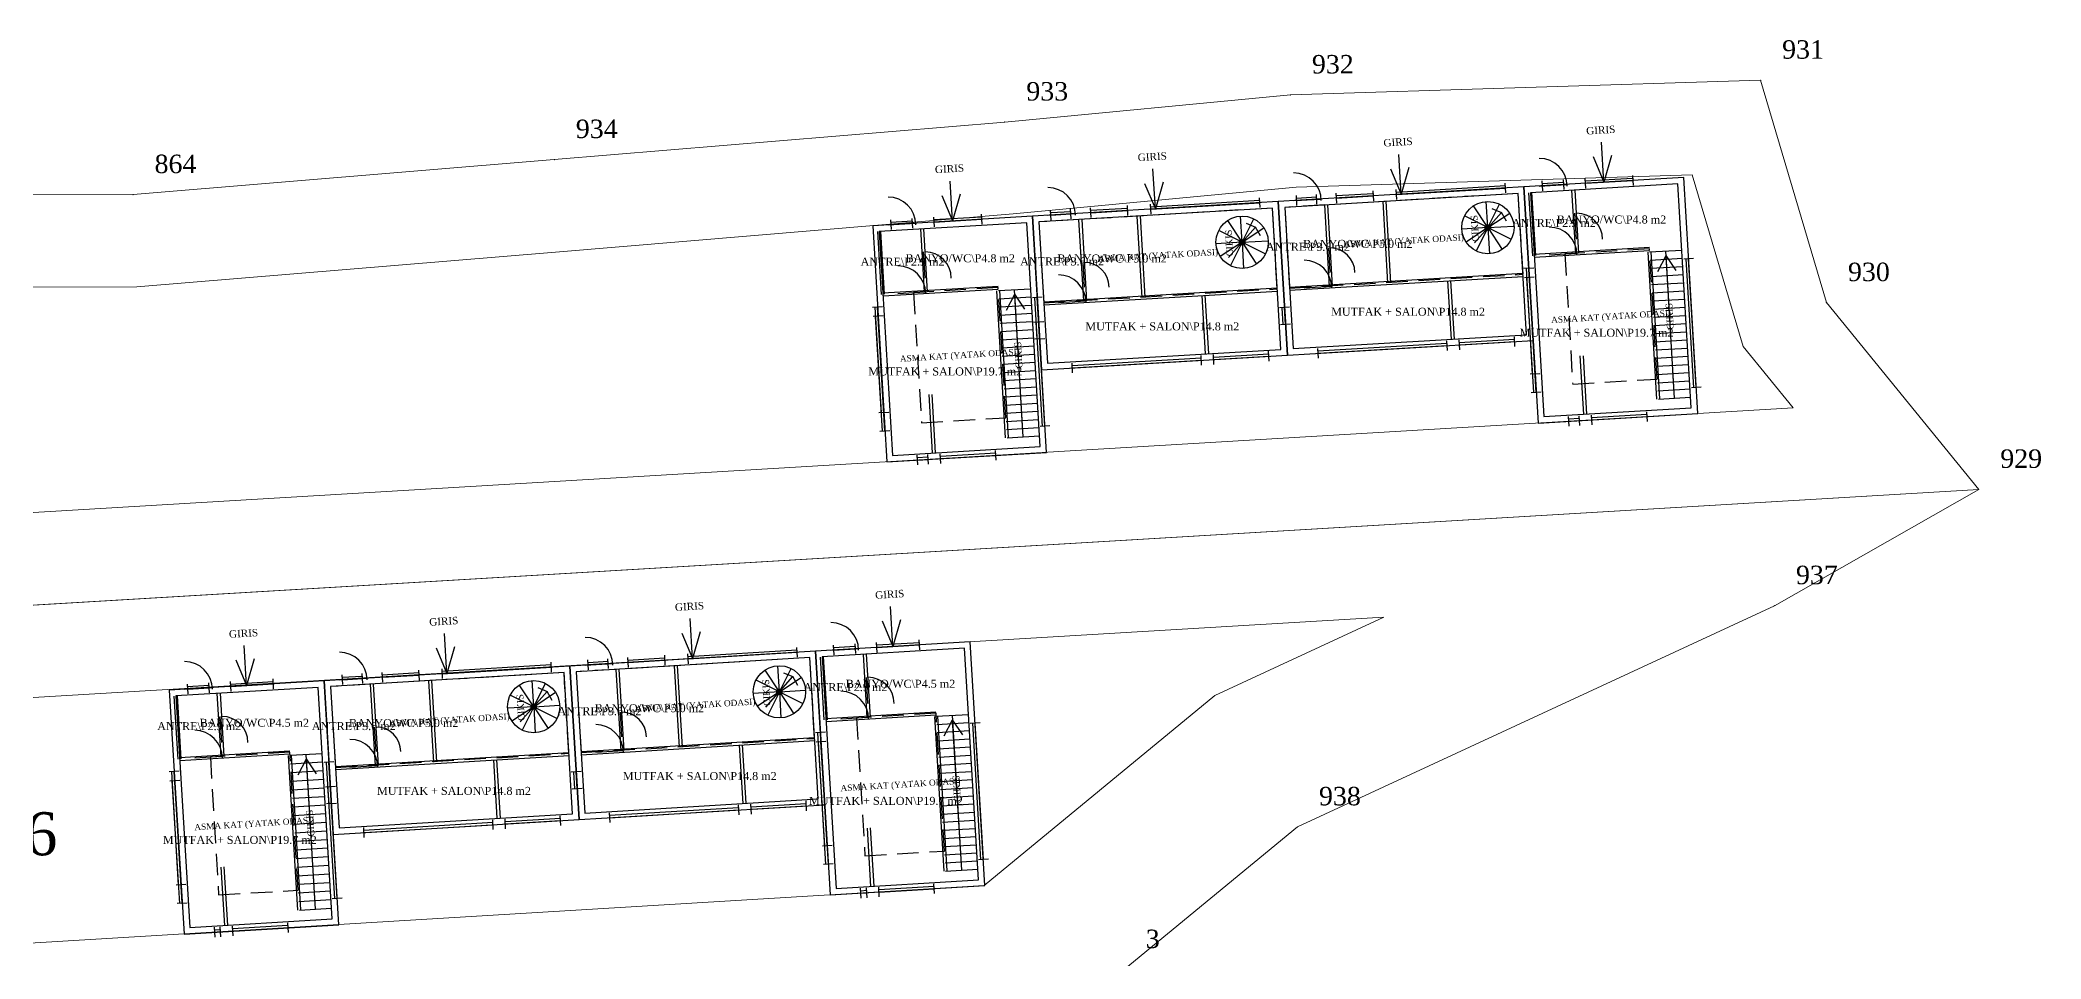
# Model space of a CAD drawing. Header units: metres. Extents: x 566397 to 566551, y 4178520 to 4178592.
# Drawn here: x 566486.1 to 566551.1, y 4178562.2 to 4178592 of the extents above; entities that cross this region are included whole.
import ezdxf
from ezdxf.enums import TextEntityAlignment as Align

# ---------------------------------------------------------------- set-up
doc = ezdxf.new("R2010")
doc.units = ezdxf.units.M
doc.linetypes.add('KESIKLI', pattern=[1.05, 0.7, -0.35])
for name, color, linetype, lineweight in [('ADA_SINIR', 5, 'Continuous', 0), ('BINA_115', 1, 'Continuous', 0), ('BINA_116', 1, 'Continuous', 0), ('CEKME_MESAFESI', 2, 'Continuous', 0), ('NOKTA', 7, 'Continuous', 0), ('NOKTA_NO', 8, 'Continuous', 0), ('PARSEL_BOLME', 1, 'Continuous', 0), ('PARSEL_NO', 6, 'Continuous', 0), ('PARSEL_SINIR', 3, 'Continuous', 0)]:
    doc.layers.add(name, color=color, linetype=linetype, lineweight=lineweight)
for name, color, linetype in [('TASLAK_ASMAKAT', 4, 'Continuous'), ('TASLAK_DUVAR', 7, 'Continuous'), ('TASLAK_GIRIS', 1, 'Continuous'), ('TASLAK_KAPI', 1, 'Continuous'), ('TASLAK_MEKAN', 2, 'Continuous'), ('TASLAK_MERDIVEN', 5, 'Continuous'), ('TASLAK_OK', 5, 'Continuous'), ('TASLAK_PENCERE', 3, 'Continuous')]:
    doc.layers.add(name, color=color, linetype=linetype)
doc.styles.get("Standard").update_dxf_attribs({"font": 'times.ttf'})

msp = doc.modelspace()

# ---------------------------------------------------------------- linework, layer by layer
at = {"layer": 'ADA_SINIR'}
msp.add_polyline3d([(566473.15, 4178586.97, 0), (566489.1, 4178587, 0), (566502.79, 4178588.14, 0), (566517.43, 4178589.36, 0), (566526.71, 4178590.24, 0), (566541.99, 4178590.72, 0), (566544.13, 4178583.49, 0), (566549.08, 4178577.42, 0), (566542.44, 4178573.64, 0), (566526.94, 4178566.45, 0), (566521.31, 4178561.81, 0), (566516.94, 4178558.2, 0), (566508.47, 4178552.98, 0), (566493.09, 4178541.93, 0), (566486.28, 4178536.71, 0), (566476.3, 4178543.48, 0)], dxfattribs=at)
at = {"layer": 'BINA_115'}
for points in [[(566526.612, 4178581.784, 0), (566534.598, 4178582.259, 0), (566534.301, 4178587.25, 0), (566526.315, 4178586.775, 0), (566526.612, 4178581.784, 0)], [(566534.758, 4178579.574, 0), (566539.95, 4178579.882, 0), (566539.494, 4178587.559, 0), (566534.301, 4178587.25, 0), (566534.758, 4178579.574, 0)], [(566518.626, 4178581.309, 0), (566526.612, 4178581.784, 0), (566526.315, 4178586.775, 0), (566518.329, 4178586.3, 0), (566518.626, 4178581.309, 0)], [(566513.594, 4178578.315, 0), (566518.786, 4178578.624, 0), (566518.329, 4178586.3, 0), (566513.137, 4178585.991, 0), (566513.594, 4178578.315, 0)]]:
    msp.add_polyline3d(points, close=True, dxfattribs=at)
at = {"layer": 'BINA_116'}
for points in [[(566511.758, 4178564.236, 0), (566516.786, 4178564.54, 0), (566516.307, 4178572.466, 0), (566511.279, 4178572.162, 0), (566511.758, 4178564.236, 0)], [(566495.609, 4178566.206, 0), (566503.595, 4178566.688, 0), (566503.293, 4178571.679, 0), (566495.308, 4178571.197, 0), (566495.609, 4178566.206, 0)], [(566503.595, 4178566.688, 0), (566511.58, 4178567.171, 0), (566511.279, 4178572.162, 0), (566503.293, 4178571.679, 0), (566503.595, 4178566.688, 0)], [(566490.758, 4178562.967, 0), (566495.787, 4178563.271, 0), (566495.308, 4178571.197, 0), (566490.279, 4178570.893, 0), (566490.758, 4178562.967, 0)]]:
    msp.add_polyline3d(points, close=True, dxfattribs=at)
at = {"layer": 'CEKME_MESAFESI'}
for points in [[(566405.46, 4178580.039, 0), (566424.141, 4178582.117, 0), (566434.228, 4178583.787, 0), (566448.74, 4178584.194, 0), (566462.398, 4178585.451, 0), (566472.943, 4178583.97, 0), (566489.228, 4178584, 0), (566502.828, 4178585.133, 0), (566517.699, 4178586.372, 0), (566526.9, 4178587.244, 0), (566539.77, 4178587.649, 0), (566541.424, 4178582.061, 0), (566543.051, 4178580.067, 0), (566410.996, 4178572.213, 0), (566408.07, 4178575.151, 0), (566403.702, 4178579.941, 0), (566405.46, 4178580.039, 0)], [(566423.513, 4178558.906, 0), (566420.175, 4178562.975, 0), (566416.635, 4178566.538, 0), (566529.75, 4178573.265, 0), (566524.255, 4178570.716, 0), (566516.762, 4178564.541, 0), (566423.513, 4178558.906, 0)]]:
    msp.add_polyline3d(points, close=True, dxfattribs=at)
at = {"layer": 'NOKTA'}
for p in [(566541.99, 4178590.72), (566526.71, 4178590.24), (566517.43, 4178589.36), (566502.79, 4178588.14), (566489.1, 4178587), (566544.13, 4178583.49), (566549.08, 4178577.42), (566542.44, 4178573.64), (566526.94, 4178566.45)]:
    msp.add_point(p, dxfattribs=at)
at = {"layer": 'PARSEL_BOLME'}
msp.add_line((566407.16, 4178568.98), (566549.08, 4178577.42), dxfattribs=at)
at = {"layer": 'PARSEL_SINIR'}
for points in [[(566396.58, 4178580.33, 0), (566400.39, 4178582.76, 0), (566405.21, 4178583.03, 0), (566423.73, 4178585.09, 0), (566433.94, 4178586.78, 0), (566448.56, 4178587.19, 0), (566462.47, 4178588.47, 0), (566473.15, 4178586.97, 0), (566489.1, 4178587, 0), (566502.79, 4178588.14, 0), (566517.43, 4178589.36, 0), (566526.71, 4178590.24, 0), (566541.99, 4178590.72, 0), (566544.13, 4178583.49, 0), (566549.08, 4178577.42, 0), (566407.16, 4178568.98, 0), (566404.45, 4178571.7, 0), (566396.58, 4178580.33, 0)], [(566407.16, 4178568.98, 0), (566549.08, 4178577.42, 0), (566542.44, 4178573.64, 0), (566526.94, 4178566.45, 0), (566521.31, 4178561.81, 0), (566419.7, 4178555.67, 0), (566416.46, 4178559.62, 0), (566407.16, 4178568.98, 0)]]:
    msp.add_polyline3d(points, close=True, dxfattribs=at)
at = {"layer": 'TASLAK_ASMAKAT', "linetype": 'KESIKLI'}
for points in [[(566518.697, 4178583.485), (566526.284, 4178583.937), (566526.128, 4178586.564), (566518.541, 4178586.112)], [(566526.683, 4178583.96), (566534.27, 4178584.412), (566534.114, 4178587.039), (566526.527, 4178586.587)], [(566535.884, 4178580.843), (566538.631, 4178581.006), (566538.379, 4178585.239), (566535.632, 4178585.075)], [(566514.72, 4178579.584), (566517.467, 4178579.747), (566517.215, 4178583.98), (566514.468, 4178583.817)], [(566503.664, 4178568.865), (566511.25, 4178569.323), (566511.091, 4178571.95), (566503.505, 4178571.492)], [(566495.678, 4178568.382), (566503.264, 4178568.841), (566503.106, 4178571.468), (566495.519, 4178571.009)], [(566512.883, 4178565.506), (566515.466, 4178565.663), (566515.195, 4178570.144), (566512.612, 4178569.988)], [(566491.883, 4178564.238), (566494.466, 4178564.394), (566494.196, 4178568.875), (566491.613, 4178568.719)]]:
    msp.add_lwpolyline(points, close=True, dxfattribs=at)
at = {"layer": 'TASLAK_DUVAR'}
for p, q in [((566535.982, 4178585.096), (566535.86, 4178587.142)), ((566536.082, 4178585.102), (566535.96, 4178587.148)), ((566527.982, 4178584.019), (566527.825, 4178586.665)), ((566528.082, 4178584.025), (566527.925, 4178586.67)), ((566529.879, 4178584.132), (566529.721, 4178586.777)), ((566529.978, 4178584.138), (566529.821, 4178586.783)), ((566534.584, 4178585.013), (566534.463, 4178587.059)), ((566534.684, 4178585.019), (566534.562, 4178587.065)), ((566514.818, 4178583.837), (566514.696, 4178585.884)), ((566514.918, 4178583.843), (566514.796, 4178585.89)), ((566519.996, 4178583.544), (566519.839, 4178586.19)), ((566520.096, 4178583.55), (566519.939, 4178586.195)), ((566521.893, 4178583.657), (566521.735, 4178586.302)), ((566521.992, 4178583.663), (566521.835, 4178586.308)), ((566513.42, 4178583.754), (566513.299, 4178585.801)), ((566513.52, 4178583.76), (566513.398, 4178585.807)), ((566534.631, 4178585.066), (566538.376, 4178585.288)), ((566534.637, 4178584.966), (566538.382, 4178585.189)), ((566538.619, 4178580.354), (566538.335, 4178585.136)), ((566538.719, 4178580.36), (566538.435, 4178585.142)), ((566513.467, 4178583.807), (566517.212, 4178584.03)), ((566513.473, 4178583.707), (566517.218, 4178583.93)), ((566517.456, 4178579.096), (566517.171, 4178583.877)), ((566517.555, 4178579.102), (566517.271, 4178583.883)), ((566518.695, 4178583.517), (566526.282, 4178583.968)), ((566526.681, 4178583.992), (566534.268, 4178584.443)), ((566526.687, 4178583.892), (566534.274, 4178584.343)), ((566531.941, 4178582.301), (566531.828, 4178584.198)), ((566532.041, 4178582.307), (566531.928, 4178584.204)), ((566518.701, 4178583.417), (566526.288, 4178583.868)), ((566523.955, 4178581.826), (566523.842, 4178583.723)), ((566524.055, 4178581.832), (566523.942, 4178583.729)), ((566536.245, 4178579.862), (566536.132, 4178581.759)), ((566536.344, 4178579.868), (566536.231, 4178581.765)), ((566515.081, 4178578.604), (566514.968, 4178580.5)), ((566515.18, 4178578.61), (566515.068, 4178580.506)), ((566504.962, 4178568.925), (566504.802, 4178571.57)), ((566505.062, 4178568.931), (566504.902, 4178571.576)), ((566506.859, 4178569.039), (566506.699, 4178571.685)), ((566506.959, 4178569.046), (566506.799, 4178571.691)), ((566511.564, 4178569.925), (566511.44, 4178571.971)), ((566511.664, 4178569.931), (566511.54, 4178571.977)), ((566512.961, 4178570.009), (566512.838, 4178572.056)), ((566513.061, 4178570.015), (566512.938, 4178572.062)), ((566496.977, 4178568.442), (566496.817, 4178571.088)), ((566497.077, 4178568.448), (566496.917, 4178571.094)), ((566498.873, 4178568.557), (566498.714, 4178571.202)), ((566498.973, 4178568.563), (566498.813, 4178571.208)), ((566490.564, 4178568.656), (566490.441, 4178570.702)), ((566490.664, 4178568.662), (566490.541, 4178570.708)), ((566491.962, 4178568.74), (566491.838, 4178570.787)), ((566492.062, 4178568.746), (566491.938, 4178570.793)), ((566511.611, 4178569.978), (566515.192, 4178570.194)), ((566511.617, 4178569.878), (566515.198, 4178570.095)), ((566515.455, 4178565.011), (566515.151, 4178570.042)), ((566515.555, 4178565.017), (566515.251, 4178570.048)), ((566490.611, 4178568.709), (566494.193, 4178568.925)), ((566503.662, 4178568.896), (566511.248, 4178569.355)), ((566503.668, 4178568.797), (566511.254, 4178569.255)), ((566508.923, 4178567.211), (566508.808, 4178569.107)), ((566509.023, 4178567.217), (566508.908, 4178569.113)), ((566490.617, 4178568.609), (566494.199, 4178568.825)), ((566494.456, 4178563.742), (566494.152, 4178568.773)), ((566494.556, 4178563.748), (566494.252, 4178568.779)), ((566495.676, 4178568.414), (566503.262, 4178568.872)), ((566495.682, 4178568.314), (566503.268, 4178568.772)), ((566500.937, 4178566.728), (566500.823, 4178568.625)), ((566501.037, 4178566.734), (566500.923, 4178568.631)), ((566513.081, 4178564.517), (566512.966, 4178566.413)), ((566513.181, 4178564.523), (566513.066, 4178566.419)), ((566492.081, 4178563.248), (566491.967, 4178565.144)), ((566492.181, 4178563.254), (566492.066, 4178565.15))]:
    msp.add_line(p, q, dxfattribs=at)
for points in [[(566526.612, 4178581.784), (566534.598, 4178582.259), (566534.302, 4178587.25), (566526.315, 4178586.775)], [(566534.758, 4178579.574), (566539.95, 4178579.882), (566539.493, 4178587.559), (566534.301, 4178587.25)], [(566534.945, 4178579.785), (566539.738, 4178580.07), (566539.305, 4178587.347), (566534.512, 4178587.062)], [(566518.626, 4178581.309), (566526.612, 4178581.784), (566526.315, 4178586.775), (566518.329, 4178586.3)], [(566518.814, 4178581.52), (566526.401, 4178581.972), (566526.128, 4178586.564), (566518.541, 4178586.112)], [(566526.8, 4178581.995), (566534.387, 4178582.447), (566534.114, 4178587.039), (566526.527, 4178586.587)], [(566513.593, 4178578.315), (566518.786, 4178578.624), (566518.33, 4178586.3), (566513.137, 4178585.991)], [(566513.781, 4178578.526), (566518.574, 4178578.811), (566518.142, 4178586.089), (566513.349, 4178585.804)], [(566511.757, 4178564.236), (566516.786, 4178564.54), (566516.307, 4178572.466), (566511.279, 4178572.162)], [(566511.945, 4178564.448), (566516.574, 4178564.728), (566516.12, 4178572.254), (566511.49, 4178571.974)], [(566495.609, 4178566.206), (566503.595, 4178566.688), (566503.293, 4178571.679), (566495.308, 4178571.197)], [(566503.595, 4178566.688), (566511.58, 4178567.171), (566511.278, 4178572.162), (566503.293, 4178571.679)], [(566503.782, 4178566.9), (566511.368, 4178567.358), (566511.091, 4178571.95), (566503.505, 4178571.492)], [(566490.758, 4178562.967), (566495.787, 4178563.271), (566495.308, 4178571.197), (566490.279, 4178570.893)], [(566490.946, 4178563.179), (566495.575, 4178563.459), (566495.12, 4178570.985), (566490.491, 4178570.705)], [(566495.797, 4178566.418), (566503.383, 4178566.876), (566503.106, 4178571.468), (566495.519, 4178571.009)]]:
    msp.add_lwpolyline(points, close=True, dxfattribs=at)
at = {"layer": 'TASLAK_GIRIS'}
for p, q in [((566536.897, 4178587.404), (566536.82, 4178588.702)), ((566522.322, 4178586.538), (566522.245, 4178587.835)), ((566529.959, 4178587.843), (566530.309, 4178587.013)), ((566530.309, 4178587.013), (566530.231, 4178588.31)), ((566530.558, 4178587.879), (566530.309, 4178587.013)), ((566536.547, 4178588.235), (566536.897, 4178587.404)), ((566537.146, 4178588.271), (566536.897, 4178587.404)), ((566515.733, 4178586.146), (566515.656, 4178587.443)), ((566521.973, 4178587.368), (566522.322, 4178586.538)), ((566522.571, 4178587.404), (566522.322, 4178586.538)), ((566515.383, 4178586.976), (566515.733, 4178586.146)), ((566515.982, 4178587.012), (566515.733, 4178586.146)), ((566513.793, 4178572.314), (566513.715, 4178573.611)), ((566507.286, 4178571.92), (566507.207, 4178573.218)), ((566513.442, 4178573.144), (566513.793, 4178572.314)), ((566514.041, 4178573.18), (566513.793, 4178572.314)), ((566492.793, 4178571.045), (566492.715, 4178572.342)), ((566498.95, 4178572.268), (566499.3, 4178571.438)), ((566499.3, 4178571.438), (566499.222, 4178572.736)), ((566499.549, 4178572.305), (566499.3, 4178571.438)), ((566506.935, 4178572.751), (566507.286, 4178571.92)), ((566507.534, 4178572.787), (566507.286, 4178571.92)), ((566492.443, 4178571.875), (566492.793, 4178571.045)), ((566493.041, 4178571.911), (566492.793, 4178571.045))]:
    msp.add_line(p, q, dxfattribs=at)
at = {"layer": 'TASLAK_KAPI'}
for p, q in [((566534.8, 4178587.28), (566535.698, 4178587.333)), ((566526.815, 4178586.805), (566527.713, 4178586.858)), ((566513.636, 4178586.021), (566514.535, 4178586.074)), ((566518.829, 4178586.33), (566519.727, 4178586.383)), ((566536.005, 4178585.548), (566535.955, 4178586.397)), ((566528.005, 4178584.471), (566527.958, 4178585.27)), ((566514.841, 4178584.289), (566514.791, 4178585.138)), ((566520.019, 4178583.996), (566519.972, 4178584.795)), ((566535.123, 4178585.045), (566536.022, 4178585.098)), ((566527.156, 4178583.97), (566528.054, 4178584.023)), ((566513.959, 4178583.786), (566514.858, 4178583.84)), ((566519.17, 4178583.495), (566520.068, 4178583.549)), ((566511.778, 4178572.192), (566512.676, 4178572.246)), ((566503.792, 4178571.709), (566504.691, 4178571.764)), ((566490.778, 4178570.923), (566491.676, 4178570.977)), ((566495.807, 4178571.227), (566496.705, 4178571.281)), ((566512.984, 4178570.462), (566512.933, 4178571.31)), ((566491.985, 4178569.193), (566491.933, 4178570.041)), ((566497, 4178568.895), (566496.951, 4178569.693)), ((566504.985, 4178569.377), (566504.937, 4178570.176)), ((566512.103, 4178569.958), (566513.001, 4178570.012)), ((566504.136, 4178568.875), (566505.035, 4178568.929)), ((566491.104, 4178568.689), (566492.002, 4178568.743)), ((566496.151, 4178568.393), (566497.049, 4178568.447))]:
    msp.add_line(p, q, dxfattribs=at)
for centre, radius in [((566534.8, 4178587.28), 0.9), ((566518.829, 4178586.33), 0.9), ((566526.815, 4178586.805), 0.9), ((566513.636, 4178586.021), 0.9), ((566535.123, 4178585.045), 0.9), ((566536.005, 4178585.548), 0.85), ((566528.005, 4178584.471), 0.8), ((566513.959, 4178583.786), 0.9), ((566514.841, 4178584.289), 0.85), ((566520.019, 4178583.996), 0.8), ((566527.156, 4178583.97), 0.9), ((566519.17, 4178583.495), 0.9), ((566511.778, 4178572.192), 0.9), ((566503.792, 4178571.709), 0.9), ((566490.778, 4178570.923), 0.9), ((566495.807, 4178571.227), 0.9), ((566512.984, 4178570.462), 0.85), ((566512.103, 4178569.958), 0.9), ((566491.104, 4178568.689), 0.9), ((566491.985, 4178569.193), 0.85), ((566497, 4178568.895), 0.8), ((566504.136, 4178568.875), 0.9), ((566504.985, 4178569.377), 0.8), ((566496.151, 4178568.393), 0.9)]:
    msp.add_arc(centre, radius, 0, 90, dxfattribs=at)
at = {"layer": 'TASLAK_MERDIVEN'}
for p, q in [((566533.128, 4178585.928), (566532.66, 4178586.638)), ((566533.128, 4178585.928), (566533.077, 4178586.777)), ((566533.128, 4178585.928), (566533.508, 4178586.688)), ((566525.142, 4178585.453), (566524.382, 4178585.834)), ((566525.142, 4178585.453), (566524.674, 4178586.163)), ((566525.142, 4178585.453), (566525.091, 4178586.302)), ((566525.142, 4178585.453), (566525.522, 4178586.213)), ((566525.142, 4178585.453), (566525.851, 4178585.921)), ((566533.128, 4178585.928), (566532.279, 4178585.878)), ((566533.128, 4178585.928), (566532.368, 4178586.309)), ((566533.128, 4178585.928), (566532.418, 4178585.46)), ((566533.128, 4178585.928), (566532.747, 4178585.168)), ((566533.128, 4178585.928), (566533.838, 4178586.396)), ((566533.128, 4178585.928), (566533.976, 4178585.979)), ((566533.128, 4178585.928), (566533.178, 4178585.08)), ((566533.128, 4178585.928), (566533.596, 4178585.218)), ((566533.128, 4178585.928), (566533.888, 4178585.548)), ((566525.142, 4178585.453), (566524.293, 4178585.403)), ((566525.142, 4178585.453), (566524.432, 4178584.985)), ((566525.142, 4178585.453), (566524.761, 4178584.693)), ((566525.142, 4178585.453), (566525.99, 4178585.504)), ((566525.142, 4178585.453), (566525.192, 4178584.605)), ((566525.142, 4178585.453), (566525.61, 4178584.743)), ((566525.142, 4178585.453), (566525.902, 4178585.073)), ((566538.385, 4178585.139), (566539.433, 4178585.201)), ((566538.401, 4178584.873), (566539.449, 4178584.935)), ((566538.416, 4178584.607), (566539.465, 4178584.67)), ((566539.193, 4178580.388), (566538.909, 4178585.17)), ((566517.221, 4178583.88), (566518.269, 4178583.942)), ((566518.03, 4178579.13), (566517.745, 4178583.911)), ((566538.432, 4178584.342), (566539.48, 4178584.404)), ((566538.448, 4178584.076), (566539.496, 4178584.139)), ((566517.237, 4178583.614), (566518.285, 4178583.677)), ((566517.253, 4178583.349), (566518.301, 4178583.411)), ((566538.464, 4178583.811), (566539.512, 4178583.873)), ((566538.48, 4178583.545), (566539.528, 4178583.607)), ((566538.496, 4178583.279), (566539.544, 4178583.342)), ((566517.269, 4178583.083), (566518.317, 4178583.145)), ((566517.284, 4178582.818), (566518.333, 4178582.88)), ((566517.3, 4178582.552), (566518.348, 4178582.614)), ((566538.511, 4178583.014), (566539.559, 4178583.076)), ((566538.527, 4178582.748), (566539.575, 4178582.81)), ((566517.316, 4178582.286), (566518.364, 4178582.349)), ((566517.332, 4178582.021), (566518.38, 4178582.083)), ((566538.543, 4178582.482), (566539.591, 4178582.545)), ((566538.559, 4178582.217), (566539.607, 4178582.279)), ((566538.575, 4178581.951), (566539.623, 4178582.013)), ((566517.348, 4178581.755), (566518.396, 4178581.817)), ((566517.363, 4178581.489), (566518.412, 4178581.552)), ((566517.379, 4178581.224), (566518.427, 4178581.286)), ((566538.59, 4178581.685), (566539.639, 4178581.748)), ((566538.606, 4178581.42), (566539.654, 4178581.482)), ((566517.395, 4178580.958), (566518.443, 4178581.02)), ((566517.411, 4178580.692), (566518.459, 4178580.755)), ((566538.622, 4178581.154), (566539.67, 4178581.216)), ((566538.638, 4178580.888), (566539.686, 4178580.951)), ((566538.654, 4178580.623), (566539.702, 4178580.685)), ((566517.427, 4178580.427), (566518.475, 4178580.489)), ((566517.442, 4178580.161), (566518.49, 4178580.223)), ((566538.669, 4178580.357), (566539.718, 4178580.42)), ((566517.458, 4178579.895), (566518.506, 4178579.958)), ((566517.474, 4178579.63), (566518.522, 4178579.692)), ((566517.49, 4178579.364), (566518.538, 4178579.427)), ((566517.506, 4178579.099), (566518.554, 4178579.161)), ((566510.106, 4178570.839), (566509.638, 4178571.548)), ((566510.106, 4178570.839), (566510.055, 4178571.687)), ((566510.106, 4178570.839), (566510.486, 4178571.599)), ((566502.121, 4178570.356), (566501.652, 4178571.065)), ((566502.121, 4178570.356), (566502.069, 4178571.205)), ((566502.121, 4178570.356), (566502.501, 4178571.117)), ((566510.106, 4178570.839), (566509.346, 4178571.218)), ((566510.106, 4178570.839), (566510.815, 4178571.307)), ((566510.106, 4178570.839), (566510.955, 4178570.89)), ((566502.121, 4178570.356), (566501.272, 4178570.305)), ((566502.121, 4178570.356), (566501.36, 4178570.736)), ((566502.121, 4178570.356), (566501.412, 4178569.888)), ((566502.121, 4178570.356), (566501.741, 4178569.596)), ((566502.121, 4178570.356), (566502.83, 4178570.825)), ((566502.121, 4178570.356), (566502.969, 4178570.407)), ((566502.121, 4178570.356), (566502.172, 4178569.508)), ((566502.121, 4178570.356), (566502.589, 4178569.647)), ((566502.121, 4178570.356), (566502.881, 4178569.976)), ((566510.106, 4178570.839), (566509.258, 4178570.787)), ((566510.106, 4178570.839), (566509.397, 4178570.37)), ((566510.106, 4178570.839), (566509.726, 4178570.078)), ((566510.106, 4178570.839), (566510.157, 4178569.99)), ((566510.106, 4178570.839), (566510.575, 4178570.129)), ((566510.106, 4178570.839), (566510.867, 4178570.459)), ((566515.201, 4178570.045), (566516.249, 4178570.108)), ((566515.217, 4178569.78), (566516.265, 4178569.843)), ((566515.233, 4178569.515), (566516.281, 4178569.578)), ((566516.029, 4178565.045), (566515.725, 4178570.076)), ((566515.249, 4178569.25), (566516.297, 4178569.314)), ((566515.265, 4178568.985), (566516.313, 4178569.049)), ((566494.202, 4178568.776), (566495.25, 4178568.839)), ((566494.219, 4178568.496), (566495.267, 4178568.559)), ((566494.235, 4178568.217), (566495.283, 4178568.28)), ((566495.03, 4178563.776), (566494.726, 4178568.807)), ((566515.281, 4178568.721), (566516.329, 4178568.784)), ((566515.297, 4178568.456), (566516.345, 4178568.519)), ((566494.252, 4178567.937), (566495.3, 4178568)), ((566494.269, 4178567.658), (566495.317, 4178567.721)), ((566515.313, 4178568.191), (566516.361, 4178568.254)), ((566515.329, 4178567.926), (566516.377, 4178567.99)), ((566515.345, 4178567.662), (566516.393, 4178567.725)), ((566494.286, 4178567.378), (566495.334, 4178567.441)), ((566494.303, 4178567.099), (566495.351, 4178567.162)), ((566515.361, 4178567.397), (566516.409, 4178567.46)), ((566515.377, 4178567.132), (566516.425, 4178567.195)), ((566494.32, 4178566.819), (566495.368, 4178566.882)), ((566494.337, 4178566.54), (566495.385, 4178566.603)), ((566494.354, 4178566.26), (566495.402, 4178566.323)), ((566515.393, 4178566.867), (566516.441, 4178566.931)), ((566515.409, 4178566.602), (566516.457, 4178566.666)), ((566515.425, 4178566.338), (566516.473, 4178566.401)), ((566494.371, 4178565.981), (566495.419, 4178566.044)), ((566494.387, 4178565.701), (566495.436, 4178565.765)), ((566515.441, 4178566.073), (566516.489, 4178566.136)), ((566515.457, 4178565.808), (566516.505, 4178565.871)), ((566494.404, 4178565.422), (566495.452, 4178565.485)), ((566494.421, 4178565.142), (566495.469, 4178565.206)), ((566515.473, 4178565.543), (566516.521, 4178565.607)), ((566515.489, 4178565.279), (566516.537, 4178565.342)), ((566515.505, 4178565.014), (566516.553, 4178565.077)), ((566494.438, 4178564.863), (566495.486, 4178564.926)), ((566494.455, 4178564.583), (566495.503, 4178564.647)), ((566494.472, 4178564.304), (566495.52, 4178564.367)), ((566494.489, 4178564.024), (566495.537, 4178564.088)), ((566494.506, 4178563.745), (566495.554, 4178563.808))]:
    msp.add_line(p, q, dxfattribs=at)
for centre, radius in [((566533.128, 4178585.928), 0.85), ((566525.142, 4178585.453), 0.85), ((566533.128, 4178585.928), 0.09), ((566525.142, 4178585.453), 0.09), ((566510.106, 4178570.839), 0.85), ((566502.121, 4178570.356), 0.85), ((566510.106, 4178570.839), 0.09), ((566502.121, 4178570.356), 0.09)]:
    msp.add_circle(centre, radius, dxfattribs=at)
at = {"layer": 'TASLAK_OK'}
for p, q in [((566533.261, 4178586.549), (566533.567, 4178586.423)), ((566524.703, 4178584.959), (566525.581, 4178585.947)), ((566525.275, 4178586.074), (566525.581, 4178585.947)), ((566525.743, 4178585.659), (566525.581, 4178585.947)), ((566532.689, 4178585.434), (566533.567, 4178586.423)), ((566533.729, 4178586.134), (566533.567, 4178586.423)), ((566538.648, 4178584.503), (566538.918, 4178585.02)), ((566539.173, 4178580.738), (566538.918, 4178585.02)), ((566539.247, 4178584.539), (566538.918, 4178585.02)), ((566517.484, 4178583.245), (566517.754, 4178583.761)), ((566518.009, 4178579.479), (566517.754, 4178583.761)), ((566518.083, 4178583.28), (566517.754, 4178583.761)), ((566502.254, 4178570.977), (566502.559, 4178570.851)), ((566509.668, 4178570.344), (566510.545, 4178571.333)), ((566510.239, 4178571.46), (566510.545, 4178571.333)), ((566510.707, 4178571.045), (566510.545, 4178571.333)), ((566501.682, 4178569.861), (566502.559, 4178570.851)), ((566502.721, 4178570.563), (566502.559, 4178570.851)), ((566515.465, 4178569.409), (566515.734, 4178569.927)), ((566516.008, 4178565.395), (566515.734, 4178569.927)), ((566516.064, 4178569.446), (566515.734, 4178569.927)), ((566494.465, 4178568.14), (566494.735, 4178568.657)), ((566495.009, 4178564.126), (566494.735, 4178568.657)), ((566495.064, 4178568.176), (566494.735, 4178568.657))]:
    msp.add_line(p, q, dxfattribs=at)
at = {"layer": 'TASLAK_PENCERE'}
for p, q in [((566530.168, 4178586.844), (566530.149, 4178587.163)), ((566530.154, 4178587.084), (566533.698, 4178587.294)), ((566530.159, 4178587.004), (566533.703, 4178587.214)), ((566533.712, 4178587.055), (566533.693, 4178587.374)), ((566534.909, 4178587.126), (566534.89, 4178587.445)), ((566534.895, 4178587.365), (566535.594, 4178587.407)), ((566534.9, 4178587.286), (566535.599, 4178587.327)), ((566535.608, 4178587.167), (566535.589, 4178587.487)), ((566536.307, 4178587.209), (566536.288, 4178587.528)), ((566536.293, 4178587.449), (566537.841, 4178587.541)), ((566536.297, 4178587.369), (566537.846, 4178587.461)), ((566537.856, 4178587.301), (566537.837, 4178587.621)), ((566518.938, 4178586.176), (566518.919, 4178586.495)), ((566519.587, 4178586.215), (566519.568, 4178586.534)), ((566520.236, 4178586.253), (566520.217, 4178586.573)), ((566520.221, 4178586.493), (566521.419, 4178586.564)), ((566520.226, 4178586.413), (566521.424, 4178586.484)), ((566521.433, 4178586.324), (566521.414, 4178586.644)), ((566522.182, 4178586.369), (566522.163, 4178586.688)), ((566522.168, 4178586.609), (566525.712, 4178586.819)), ((566522.173, 4178586.529), (566525.716, 4178586.739)), ((566525.726, 4178586.58), (566525.707, 4178586.899)), ((566526.924, 4178586.651), (566526.905, 4178586.97)), ((566526.91, 4178586.891), (566527.559, 4178586.929)), ((566526.914, 4178586.811), (566527.563, 4178586.849)), ((566527.573, 4178586.69), (566527.554, 4178587.009)), ((566528.222, 4178586.728), (566528.203, 4178587.048)), ((566528.207, 4178586.968), (566529.405, 4178587.039)), ((566528.212, 4178586.888), (566529.41, 4178586.959)), ((566529.42, 4178586.799), (566529.401, 4178587.119)), ((566513.745, 4178585.867), (566513.726, 4178586.187)), ((566513.731, 4178586.107), (566514.43, 4178586.148)), ((566513.736, 4178586.027), (566514.435, 4178586.069)), ((566514.444, 4178585.909), (566514.425, 4178586.228)), ((566515.143, 4178585.95), (566515.124, 4178586.27)), ((566515.129, 4178586.19), (566516.678, 4178586.282)), ((566515.133, 4178586.11), (566516.683, 4178586.202)), ((566516.692, 4178586.042), (566516.673, 4178586.362)), ((566518.924, 4178586.416), (566519.573, 4178586.454)), ((566518.928, 4178586.336), (566519.577, 4178586.374)), ((566534.618, 4178584.614), (566534.299, 4178584.595)), ((566534.583, 4178581.166), (566534.378, 4178584.6)), ((566534.663, 4178581.171), (566534.458, 4178584.605)), ((566539.81, 4178584.923), (566539.491, 4178584.904)), ((566539.82, 4178580.726), (566539.571, 4178584.909)), ((566539.899, 4178580.731), (566539.65, 4178584.913)), ((566534.636, 4178584.315), (566534.316, 4178584.296)), ((566534.618, 4178580.567), (566534.396, 4178584.3)), ((566534.698, 4178580.572), (566534.476, 4178584.305)), ((566513.454, 4178583.356), (566513.135, 4178583.337)), ((566513.419, 4178579.907), (566513.214, 4178583.341)), ((566513.498, 4178579.912), (566513.294, 4178583.346)), ((566518.647, 4178583.664), (566518.327, 4178583.645)), ((566518.656, 4178579.467), (566518.407, 4178583.65)), ((566518.735, 4178579.472), (566518.487, 4178583.655)), ((566526.68, 4178583.341), (566526.36, 4178583.322)), ((566526.473, 4178582.777), (566526.44, 4178583.326)), ((566526.553, 4178582.782), (566526.52, 4178583.331)), ((566513.472, 4178583.056), (566513.152, 4178583.037)), ((566513.454, 4178579.308), (566513.232, 4178583.042)), ((566513.534, 4178579.313), (566513.312, 4178583.047)), ((566518.694, 4178582.866), (566518.375, 4178582.847)), ((566518.487, 4178582.302), (566518.454, 4178582.851)), ((566518.567, 4178582.307), (566518.534, 4178582.856)), ((566526.713, 4178582.792), (566526.393, 4178582.773)), ((566518.727, 4178582.317), (566518.407, 4178582.298)), ((566527.62, 4178581.684), (566527.601, 4178582.003)), ((566527.606, 4178581.923), (566531.798, 4178582.172)), ((566527.61, 4178581.843), (566531.803, 4178582.093)), ((566531.813, 4178581.933), (566531.794, 4178582.252)), ((566532.212, 4178581.957), (566532.193, 4178582.276)), ((566532.198, 4178582.196), (566533.995, 4178582.303)), ((566532.202, 4178582.116), (566533.999, 4178582.223)), ((566534.009, 4178582.064), (566533.99, 4178582.383)), ((566519.634, 4178581.209), (566519.615, 4178581.528)), ((566519.62, 4178581.448), (566523.812, 4178581.698)), ((566519.624, 4178581.368), (566523.817, 4178581.618)), ((566523.827, 4178581.458), (566523.808, 4178581.777)), ((566524.226, 4178581.482), (566524.207, 4178581.801)), ((566524.212, 4178581.721), (566526.008, 4178581.828)), ((566524.216, 4178581.641), (566526.013, 4178581.748)), ((566526.023, 4178581.589), (566526.004, 4178581.908)), ((566534.822, 4178581.18), (566534.503, 4178581.161)), ((566540.059, 4178580.74), (566539.74, 4178580.721)), ((566534.858, 4178580.581), (566534.539, 4178580.562)), ((566513.658, 4178579.922), (566513.339, 4178579.903)), ((566513.694, 4178579.323), (566513.374, 4178579.304)), ((566518.895, 4178579.482), (566518.576, 4178579.463)), ((566535.765, 4178579.473), (566535.746, 4178579.793)), ((566535.751, 4178579.713), (566536.102, 4178579.734)), ((566535.756, 4178579.633), (566536.107, 4178579.654)), ((566536.116, 4178579.494), (566536.097, 4178579.813)), ((566536.515, 4178579.518), (566536.496, 4178579.837)), ((566536.501, 4178579.757), (566538.298, 4178579.864)), ((566536.506, 4178579.678), (566538.303, 4178579.784)), ((566538.312, 4178579.625), (566538.293, 4178579.944)), ((566517.148, 4178578.366), (566517.129, 4178578.685)), ((566514.601, 4178578.215), (566514.582, 4178578.534)), ((566514.587, 4178578.454), (566514.938, 4178578.475)), ((566514.592, 4178578.374), (566514.943, 4178578.395)), ((566514.952, 4178578.235), (566514.933, 4178578.555)), ((566515.352, 4178578.259), (566515.333, 4178578.579)), ((566515.337, 4178578.499), (566517.134, 4178578.606)), ((566515.342, 4178578.419), (566517.139, 4178578.526)), ((566507.131, 4178571.991), (566510.675, 4178572.205)), ((566510.689, 4178571.966), (566510.67, 4178572.285)), ((566511.887, 4178572.038), (566511.868, 4178572.358)), ((566511.873, 4178572.278), (566512.571, 4178572.32)), ((566511.877, 4178572.198), (566512.576, 4178572.24)), ((566512.586, 4178572.081), (566512.567, 4178572.4)), ((566513.285, 4178572.123), (566513.265, 4178572.442)), ((566513.27, 4178572.362), (566514.655, 4178572.446)), ((566513.275, 4178572.282), (566514.66, 4178572.366)), ((566514.67, 4178572.207), (566514.651, 4178572.526)), ((566498.412, 4178571.224), (566498.392, 4178571.543)), ((566499.16, 4178571.269), (566499.141, 4178571.589)), ((566499.146, 4178571.509), (566502.689, 4178571.723)), ((566499.151, 4178571.429), (566502.694, 4178571.643)), ((566502.704, 4178571.483), (566502.685, 4178571.803)), ((566503.902, 4178571.556), (566503.882, 4178571.875)), ((566503.887, 4178571.795), (566504.536, 4178571.834)), ((566503.892, 4178571.715), (566504.541, 4178571.755)), ((566504.55, 4178571.595), (566504.531, 4178571.914)), ((566505.199, 4178571.634), (566505.18, 4178571.954)), ((566505.185, 4178571.874), (566506.383, 4178571.946)), ((566505.19, 4178571.794), (566506.387, 4178571.866)), ((566506.397, 4178571.706), (566506.378, 4178572.026)), ((566507.146, 4178571.752), (566507.126, 4178572.071)), ((566507.136, 4178571.911), (566510.68, 4178572.126)), ((566490.888, 4178570.769), (566490.868, 4178571.089)), ((566490.873, 4178571.009), (566491.572, 4178571.051)), ((566490.878, 4178570.929), (566491.577, 4178570.971)), ((566491.586, 4178570.812), (566491.567, 4178571.131)), ((566492.285, 4178570.854), (566492.266, 4178571.173)), ((566492.271, 4178571.093), (566493.656, 4178571.177)), ((566492.275, 4178571.013), (566493.661, 4178571.097)), ((566493.67, 4178570.937), (566493.651, 4178571.257)), ((566495.916, 4178571.073), (566495.897, 4178571.393)), ((566495.902, 4178571.313), (566496.551, 4178571.352)), ((566495.907, 4178571.233), (566496.555, 4178571.272)), ((566496.565, 4178571.112), (566496.546, 4178571.432)), ((566497.214, 4178571.152), (566497.195, 4178571.471)), ((566497.199, 4178571.391), (566498.397, 4178571.464)), ((566497.204, 4178571.311), (566498.402, 4178571.384)), ((566516.627, 4178569.83), (566516.307, 4178569.811)), ((566516.655, 4178565.384), (566516.387, 4178569.816)), ((566516.735, 4178565.389), (566516.467, 4178569.821)), ((566511.598, 4178569.526), (566511.279, 4178569.507)), ((566511.616, 4178569.227), (566511.297, 4178569.208)), ((566511.581, 4178565.828), (566511.359, 4178569.512)), ((566511.617, 4178565.23), (566511.377, 4178569.212)), ((566511.661, 4178565.833), (566511.438, 4178569.517)), ((566511.697, 4178565.234), (566511.456, 4178569.217)), ((566495.627, 4178568.561), (566495.308, 4178568.542)), ((566495.655, 4178564.115), (566495.388, 4178568.547)), ((566495.735, 4178564.12), (566495.467, 4178568.551)), ((566490.599, 4178568.257), (566490.279, 4178568.238)), ((566490.617, 4178567.958), (566490.297, 4178567.939)), ((566490.582, 4178564.56), (566490.359, 4178568.243)), ((566490.618, 4178563.961), (566490.377, 4178567.943)), ((566490.662, 4178564.564), (566490.439, 4178568.248)), ((566490.698, 4178563.966), (566490.457, 4178567.948)), ((566495.676, 4178567.763), (566495.356, 4178567.743)), ((566495.469, 4178567.199), (566495.436, 4178567.748)), ((566495.549, 4178567.204), (566495.516, 4178567.753)), ((566503.661, 4178568.245), (566503.342, 4178568.226)), ((566503.694, 4178567.696), (566503.375, 4178567.677)), ((566503.455, 4178567.682), (566503.421, 4178568.231)), ((566503.534, 4178567.687), (566503.501, 4178568.236)), ((566495.709, 4178567.214), (566495.389, 4178567.194)), ((566504.588, 4178566.829), (566508.78, 4178567.082)), ((566504.593, 4178566.749), (566508.785, 4178567.002)), ((566508.795, 4178566.842), (566508.776, 4178567.162)), ((566509.194, 4178566.866), (566509.175, 4178567.186)), ((566509.18, 4178567.106), (566510.976, 4178567.215)), ((566509.184, 4178567.026), (566510.981, 4178567.135)), ((566510.991, 4178566.975), (566510.972, 4178567.294)), ((566496.617, 4178566.106), (566496.598, 4178566.426)), ((566496.603, 4178566.346), (566500.795, 4178566.599)), ((566496.607, 4178566.266), (566500.8, 4178566.519)), ((566500.809, 4178566.36), (566500.79, 4178566.679)), ((566501.209, 4178566.384), (566501.189, 4178566.703)), ((566501.194, 4178566.623), (566502.991, 4178566.732)), ((566501.199, 4178566.544), (566502.996, 4178566.652)), ((566503.005, 4178566.492), (566502.986, 4178566.812)), ((566504.603, 4178566.589), (566504.583, 4178566.908)), ((566511.821, 4178565.843), (566511.501, 4178565.824)), ((566511.857, 4178565.244), (566511.537, 4178565.225)), ((566516.895, 4178565.398), (566516.575, 4178565.379)), ((566490.821, 4178564.574), (566490.502, 4178564.555)), ((566512.765, 4178564.137), (566512.746, 4178564.456)), ((566512.751, 4178564.376), (566512.938, 4178564.388)), ((566512.953, 4178564.148), (566512.933, 4178564.468)), ((566513.352, 4178564.172), (566513.333, 4178564.492)), ((566513.338, 4178564.412), (566515.134, 4178564.52)), ((566513.342, 4178564.332), (566515.139, 4178564.441)), ((566515.149, 4178564.281), (566515.129, 4178564.6)), ((566490.857, 4178563.975), (566490.538, 4178563.956)), ((566495.895, 4178564.129), (566495.576, 4178564.11)), ((566512.756, 4178564.297), (566512.943, 4178564.308)), ((566491.766, 4178562.868), (566491.747, 4178563.187)), ((566491.751, 4178563.108), (566491.939, 4178563.119)), ((566491.953, 4178562.879), (566491.934, 4178563.199)), ((566492.352, 4178562.903), (566492.333, 4178563.223)), ((566492.338, 4178563.143), (566494.135, 4178563.252)), ((566492.343, 4178563.063), (566494.14, 4178563.172)), ((566494.149, 4178563.012), (566494.13, 4178563.331)), ((566491.756, 4178563.028), (566491.944, 4178563.039))]:
    msp.add_line(p, q, dxfattribs=at)

# ---------------------------------------------------------------- texts
at = {"layer": 'NOKTA_NO'}
for s, p in [('931', (566542.69, 4178591.42)), ('932', (566527.41, 4178590.94)), ('933', (566518.13, 4178590.06)), ('934', (566503.49, 4178588.84)), ('864', (566489.8, 4178587.7)), ('930', (566544.83, 4178584.19)), ('929', (566549.78, 4178578.12)), ('937', (566543.14, 4178574.34)), ('938', (566527.64, 4178567.15)), ('3', (566522.01, 4178562.51))]:
    msp.add_text(s, height=0.6, dxfattribs=at).set_placement(p)
at = {"layer": 'PARSEL_NO'}
msp.add_text('189/116', height=1.4, dxfattribs=at).set_placement((566479.711, 4178565.527))
at = {"layer": 'TASLAK_ASMAKAT'}
for rotation, p in [(3.40333, (566522.412, 4178585.024)), (3.40367, (566530.398, 4178585.5)), (3.40374, (566537.132, 4178583.041)), (3.40302, (566515.968, 4178581.782)), (3.45759, (566507.377, 4178570.407)), (3.45762, (566499.392, 4178569.925)), (3.45865, (566514.039, 4178567.825)), (3.45737, (566493.04, 4178566.556))]:
    msp.add_text('ASMA KAT (YATAK ODASI)', height=0.2, rotation=rotation, dxfattribs=at).set_placement(p, align=Align.MIDDLE_CENTER)
at = {"layer": 'TASLAK_GIRIS'}
for rotation, p in [(3.40374, (566536.796, 4178589.101)), (3.40367, (566530.208, 4178588.71)), (3.40302, (566515.632, 4178587.843)), (3.40333, (566522.222, 4178588.235)), (3.45865, (566513.69, 4178574.011)), (3.45759, (566507.183, 4178573.617)), (3.45737, (566492.691, 4178572.742)), (3.45762, (566499.198, 4178573.135))]:
    msp.add_text('GIRIS', height=0.24, rotation=rotation, dxfattribs=at).set_placement(p, align=Align.MIDDLE_CENTER)
at = {"layer": 'TASLAK_MEKAN'}
for s, p in [('ANTRE\\P2.9 m2', (566535.272, 4178586.081)), ('BANYO/WC\\P4.8 m2', (566537.144, 4178586.192)), ('ANTRE\\P3.6 m2', (566527.279, 4178585.305)), ('BANYO/WC\\P5.0 m2', (566528.902, 4178585.401)), ('ANTRE\\P2.9 m2', (566514.108, 4178584.822)), ('BANYO/WC\\P4.8 m2', (566515.981, 4178584.933)), ('ANTRE\\P3.6 m2', (566519.293, 4178584.83)), ('BANYO/WC\\P5.0 m2', (566520.916, 4178584.926)), ('MUTFAK + SALON\\P14.8 m2', (566530.535, 4178583.194)), ('MUTFAK + SALON\\P14.8 m2', (566522.549, 4178582.719)), ('MUTFAK + SALON\\P19.7 m2', (566536.662, 4178582.512)), ('MUTFAK + SALON\\P19.7 m2', (566515.498, 4178581.253)), ('ANTRE\\P2.9 m2', (566512.251, 4178570.993)), ('BANYO/WC\\P4.5 m2', (566514.041, 4178571.102)), ('ANTRE\\P3.6 m2', (566504.259, 4178570.21)), ('BANYO/WC\\P5.0 m2', (566505.881, 4178570.308)), ('ANTRE\\P2.9 m2', (566491.251, 4178569.724)), ('BANYO/WC\\P4.5 m2', (566493.042, 4178569.833)), ('ANTRE\\P3.6 m2', (566496.273, 4178569.727)), ('BANYO/WC\\P5.0 m2', (566497.895, 4178569.825)), ('MUTFAK + SALON\\P14.8 m2', (566499.531, 4178567.62)), ('MUTFAK + SALON\\P14.8 m2', (566507.517, 4178568.102)), ('MUTFAK + SALON\\P19.7 m2', (566513.57, 4178567.296)), ('MUTFAK + SALON\\P19.7 m2', (566492.571, 4178566.027))]:
    msp.add_text(s, height=0.26, dxfattribs=at).set_placement(p, align=Align.MIDDLE_CENTER)
at = {"layer": 'TASLAK_OK'}
for rotation, p in [(93.40282, (566524.718, 4178585.428)), (93.40127, (566532.704, 4178585.903)), (93.40518, (566539.035, 4178583.045)), (93.40157, (566517.872, 4178581.786)), (93.45863, (566509.682, 4178570.813)), (93.45801, (566501.697, 4178570.33)), (93.45751, (566515.869, 4178567.693)), (93.45852, (566494.861, 4178566.571))]:
    msp.add_text('CIKIS', height=0.22, rotation=rotation, dxfattribs=at).set_placement(p, align=Align.MIDDLE_CENTER)

doc.saveas('drawing.dxf')
